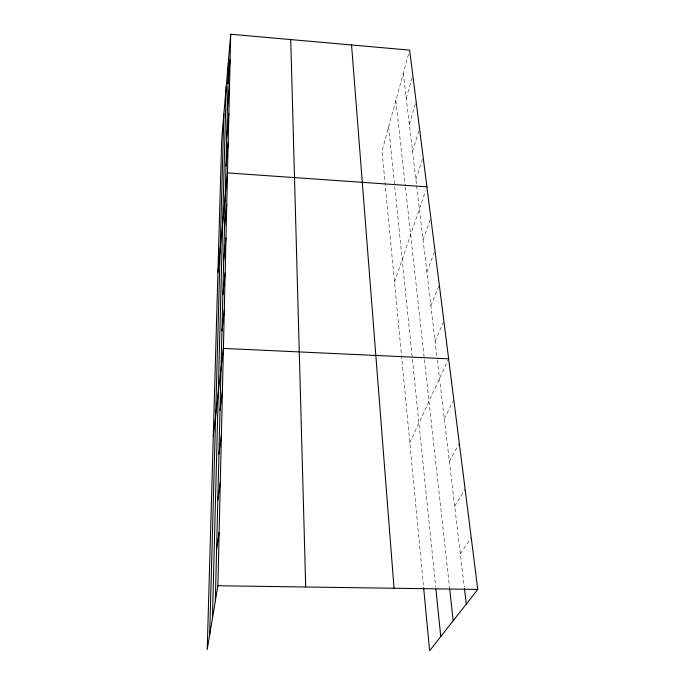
<?xml version="1.0" encoding="UTF-8"?>
<svg xmlns="http://www.w3.org/2000/svg" width="685" height="685" viewBox="0 0 685 685"><rect width="100%" height="100%" fill="white"/><g stroke="black" fill="none" stroke-linecap="round" stroke-linejoin="round"><path stroke-width="0.51" stroke-dasharray="3.42 2.57" d="M408.525 54.158L382.016 151.06L423.647 587.901M406.231 98.263L412.507 76.181M409.313 124.216L415.804 102.305M412.524 151.274L419.237 129.568M415.881 179.504L422.825 158.038M394.509 282.169L425.539 190.875M423.039 239.818L430.488 219.02M426.875 272.082L434.975 250.71M430.882 305.87L439.308 284.977M435.095 341.318L443.435 321.941M409.81 442.715L448.632 358.82M444.3 418.869L453.83 399.912M449.351 461.39L459.31 443.306M454.686 506.292L465.106 489.201M460.32 553.771L471.254 537.828M403.277 73.346L416.506 184.77M416.634 185.823L437.184 358.889M437.304 359.925L464.302 587.293M395.844 100.498L405.272 185.977M405.383 187.005L449.565 587.901M388.635 126.879L435.72 587.259"/><path stroke-width="1.03" d="M215.33 601.019L228.636 58.439M230.717 34.25L221.709 139.123L207.23 649.517L217.89 585.752L230.717 34.25L409.63 50.116L477.77 589.434L429.632 650.75L423.647 587.901M212.427 618.401L226.213 86.67M209.678 634.832L223.858 114.052M228.019 83.656L230.126 59.604M227.377 109.951L229.509 86.07M226.701 137.394L228.867 113.719M225.999 166.061L228.199 142.634M217.933 272.202L227.488 172.911L426.909 186.851M224.5 227.403L226.752 204.644M223.687 260.274L225.982 237.935M222.848 294.755L225.168 272.904M221.957 330.975L224.312 309.68M213.283 435.968L223.404 348.417L448.632 358.82M220.005 410.383L222.428 390.544M218.935 454.035L221.392 435.103M217.804 500.204L220.296 482.326M216.606 549.113L219.123 532.451M217.89 585.752L477.77 589.434M464.43 588.338L466.297 604.05M449.685 588.963L453.187 620.747M435.934 589.34L440.763 636.571M351.551 44.962L394.046 588.244M290.731 39.576L305.707 586.994"/></g></svg>
